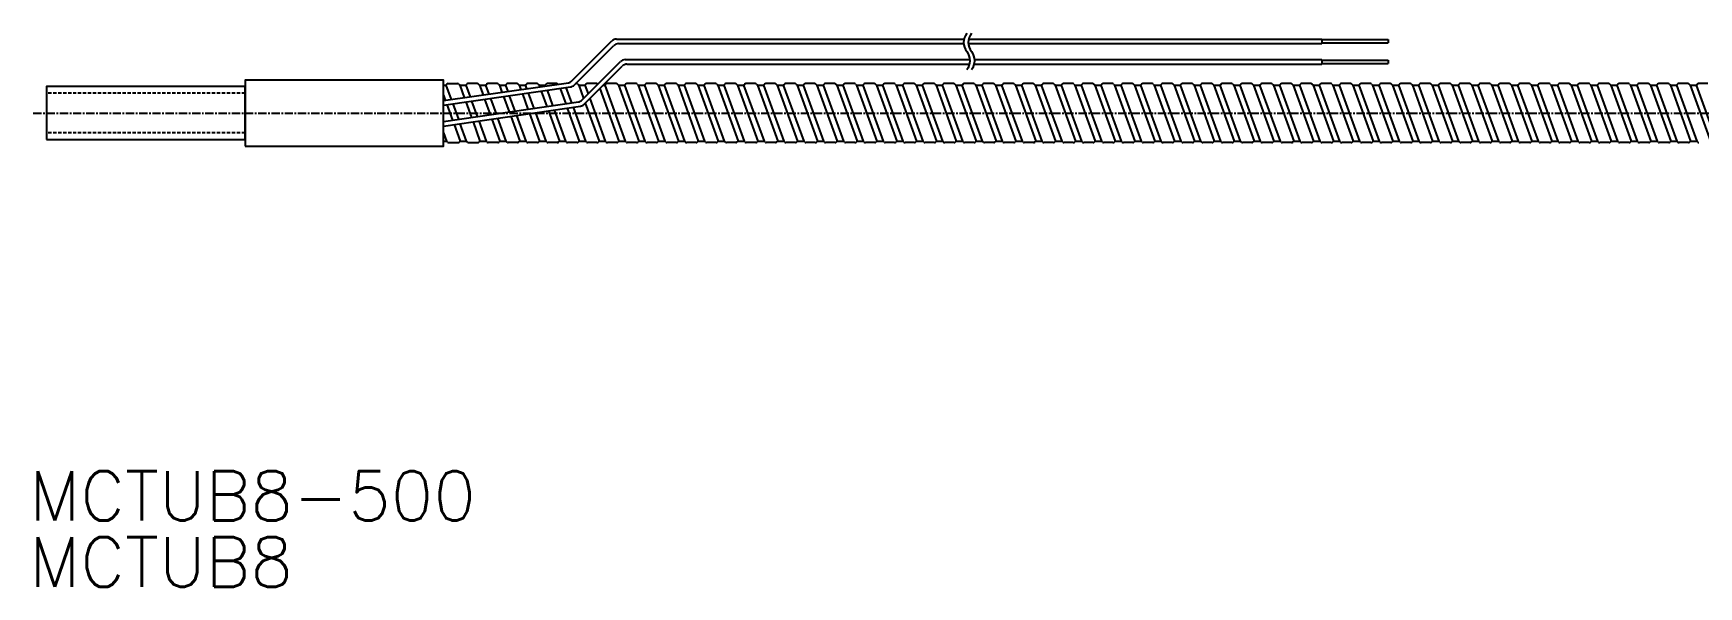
# Model space of a CAD drawing. Extents: x 45 to 549, y 138 to 222.
# Drawn here: x 45 to 296.7, y 138.4 to 222.1 of the extents above; entities that cross this region are included whole.
import ezdxf
from ezdxf.enums import TextEntityAlignment as Align

# ---------------------------------------------------------------- set-up
doc = ezdxf.new("R2010")
doc.units = 0
doc.linetypes.add('CENTER', pattern=[2, 1.25, -0.25, 0.25, -0.25])
doc.linetypes.add('DASHED', pattern=[0.75, 0.5, -0.25])
doc.layers.get('0').update_dxf_attribs({"linetype": 'CONTINUOUS'})
doc.layers.add('CENTER', color=1, linetype='CENTER')
doc.styles.get("Standard").update_dxf_attribs({"font": 'txt.shx', "bigfont": 'extfont.shx'})

msp = doc.modelspace()

# ---------------------------------------------------------------- linework, layer by layer
at = {"color": 7, "linetype": 'CONTINUOUS'}
for p, q in [((126.4, 214.85), (132.46, 220.91)), ((126.75, 214.23), (132.74, 220.22)), ((133.16, 221.2), (185.69, 221.2)), ((133.45, 220.51), (185.64, 220.51)), ((186.33, 220.51), (239.79, 220.51)), ((186.39, 221.2), (239.79, 221.2)), ((239.79, 221.2), (239.79, 220.51)), ((239.79, 221.11), (249.79, 221.11)), ((239.79, 220.61), (249.79, 220.61)), ((249.79, 221.11), (249.79, 220.61)), ((127.91, 211.95), (133.75, 217.79)), ((128.24, 211.31), (134.03, 217.1)), ((134.46, 218.08), (186.55, 218.08)), ((134.74, 217.39), (186.5, 217.39)), ((187.19, 217.39), (239.79, 217.39)), ((187.24, 218.08), (239.79, 218.08)), ((239.79, 218.08), (239.79, 217.39)), ((239.79, 217.99), (249.79, 217.99)), ((239.79, 217.49), (249.79, 217.49)), ((249.79, 217.99), (249.79, 217.49)), ((107, 211.9), (125.88, 214.59)), ((107, 214.23), (107.37, 214.23)), ((107.53, 214.39), (107.37, 214.23)), ((107.37, 214.23), (108.16, 212.06)), ((107.69, 214.46), (109.12, 214.46)), ((109.28, 214.39), (109.45, 214.23)), ((109.45, 214.23), (110.13, 212.35)), ((109.45, 214.23), (110.37, 214.23)), ((110.53, 214.39), (110.37, 214.23)), ((110.37, 214.23), (111.01, 212.47)), ((112.12, 214.46), (110.69, 214.46)), ((112.28, 214.39), (112.45, 214.23)), ((112.45, 214.23), (112.98, 212.75)), ((112.45, 214.23), (113.37, 214.23)), ((113.53, 214.39), (113.37, 214.23)), ((113.37, 214.23), (113.86, 212.88)), ((115.12, 214.46), (113.69, 214.46)), ((115.28, 214.39), (115.45, 214.23)), ((115.45, 214.23), (115.84, 213.16)), ((115.45, 214.23), (116.37, 214.23)), ((116.53, 214.39), (116.37, 214.23)), ((116.37, 214.23), (116.71, 213.28)), ((118.12, 214.46), (116.69, 214.46)), ((118.28, 214.39), (118.45, 214.23)), ((118.45, 214.23), (118.69, 213.57)), ((118.45, 214.23), (119.37, 214.23)), ((119.53, 214.39), (119.37, 214.23)), ((119.37, 214.23), (119.56, 213.69)), ((121.12, 214.46), (119.69, 214.46)), ((121.28, 214.39), (121.45, 214.23)), ((121.45, 214.23), (121.54, 213.97)), ((121.45, 214.23), (122.37, 214.23)), ((122.53, 214.39), (122.37, 214.23)), ((122.37, 214.23), (122.42, 214.1)), ((124.12, 214.46), (122.69, 214.46)), ((124.28, 214.39), (124.31, 214.37)), ((127.12, 214.46), (126.98, 214.46)), ((127.28, 214.39), (127.45, 214.23)), ((127.45, 214.23), (128.18, 212.22)), ((127.45, 214.23), (128.37, 214.23)), ((128.53, 214.39), (128.37, 214.23)), ((128.37, 214.23), (128.85, 212.89)), ((130.12, 214.46), (128.69, 214.46)), ((130.28, 214.39), (130.32, 214.36)), ((131.17, 214.23), (131.37, 214.23)), ((131.53, 214.39), (131.37, 214.23)), ((131.37, 214.23), (134.45, 205.77)), ((133.12, 214.46), (131.69, 214.46)), ((133.28, 214.39), (133.45, 214.23)), ((133.45, 214.23), (136.52, 205.77)), ((133.45, 214.23), (134.37, 214.23)), ((134.53, 214.39), (134.37, 214.23)), ((134.37, 214.23), (137.45, 205.77)), ((136.12, 214.46), (134.69, 214.46)), ((136.28, 214.39), (136.45, 214.23)), ((136.45, 214.23), (137.37, 214.23)), ((136.45, 214.23), (139.52, 205.77)), ((137.53, 214.39), (137.37, 214.23)), ((137.37, 214.23), (140.45, 205.77)), ((139.12, 214.46), (137.69, 214.46)), ((139.28, 214.39), (139.45, 214.23)), ((139.45, 214.23), (140.37, 214.23)), ((139.45, 214.23), (142.52, 205.77)), ((140.53, 214.39), (140.37, 214.23)), ((140.37, 214.23), (143.45, 205.77)), ((142.12, 214.46), (140.69, 214.46)), ((142.28, 214.39), (142.45, 214.23)), ((142.45, 214.23), (143.37, 214.23)), ((142.45, 214.23), (145.52, 205.77)), ((143.53, 214.39), (143.37, 214.23)), ((143.37, 214.23), (146.45, 205.77)), ((145.12, 214.46), (143.69, 214.46)), ((145.28, 214.39), (145.45, 214.23)), ((145.45, 214.23), (146.37, 214.23)), ((145.45, 214.23), (148.52, 205.77)), ((146.53, 214.39), (146.37, 214.23)), ((146.37, 214.23), (149.45, 205.77)), ((148.12, 214.46), (146.69, 214.46)), ((148.28, 214.39), (148.45, 214.23)), ((148.45, 214.23), (149.37, 214.23)), ((148.45, 214.23), (151.52, 205.77)), ((149.53, 214.39), (149.37, 214.23)), ((149.37, 214.23), (152.45, 205.77)), ((151.12, 214.46), (149.69, 214.46)), ((151.28, 214.39), (151.45, 214.23)), ((151.45, 214.23), (152.37, 214.23)), ((151.45, 214.23), (154.52, 205.77)), ((152.53, 214.39), (152.37, 214.23)), ((152.37, 214.23), (155.45, 205.77)), ((154.12, 214.46), (152.69, 214.46)), ((154.28, 214.39), (154.45, 214.23)), ((154.45, 214.23), (155.37, 214.23)), ((154.45, 214.23), (157.52, 205.77)), ((155.53, 214.39), (155.37, 214.23)), ((155.37, 214.23), (158.45, 205.77)), ((157.12, 214.46), (155.69, 214.46)), ((157.28, 214.39), (157.45, 214.23)), ((157.45, 214.23), (158.37, 214.23)), ((157.45, 214.23), (160.52, 205.77)), ((158.53, 214.39), (158.37, 214.23)), ((158.37, 214.23), (161.45, 205.77)), ((160.12, 214.46), (158.69, 214.46)), ((160.28, 214.39), (160.45, 214.23)), ((160.45, 214.23), (161.37, 214.23)), ((160.45, 214.23), (163.52, 205.77)), ((161.53, 214.39), (161.37, 214.23)), ((161.37, 214.23), (164.45, 205.77)), ((163.12, 214.46), (161.69, 214.46)), ((163.28, 214.39), (163.45, 214.23)), ((163.45, 214.23), (164.37, 214.23)), ((163.45, 214.23), (166.52, 205.77)), ((164.53, 214.39), (164.37, 214.23)), ((164.37, 214.23), (167.45, 205.77)), ((166.12, 214.46), (164.69, 214.46)), ((166.28, 214.39), (166.45, 214.23)), ((166.45, 214.23), (167.37, 214.23)), ((166.45, 214.23), (169.52, 205.77)), ((167.53, 214.39), (167.37, 214.23)), ((167.37, 214.23), (170.45, 205.77)), ((169.12, 214.46), (167.69, 214.46)), ((169.28, 214.39), (169.45, 214.23)), ((169.45, 214.23), (170.37, 214.23)), ((169.45, 214.23), (172.52, 205.77)), ((170.53, 214.39), (170.37, 214.23)), ((170.37, 214.23), (173.45, 205.77)), ((172.12, 214.46), (170.69, 214.46)), ((172.28, 214.39), (172.45, 214.23)), ((172.45, 214.23), (173.37, 214.23)), ((172.45, 214.23), (175.52, 205.77)), ((173.53, 214.39), (173.37, 214.23)), ((173.37, 214.23), (176.45, 205.77)), ((175.12, 214.46), (173.69, 214.46)), ((175.28, 214.39), (175.45, 214.23)), ((175.45, 214.23), (176.37, 214.23)), ((175.45, 214.23), (178.52, 205.77)), ((176.53, 214.39), (176.37, 214.23)), ((176.37, 214.23), (179.45, 205.77)), ((178.12, 214.46), (176.69, 214.46)), ((178.28, 214.39), (178.45, 214.23)), ((178.45, 214.23), (179.37, 214.23)), ((178.45, 214.23), (181.52, 205.77)), ((179.53, 214.39), (179.37, 214.23)), ((179.37, 214.23), (182.45, 205.77)), ((181.12, 214.46), (179.69, 214.46)), ((181.28, 214.39), (181.45, 214.23)), ((181.45, 214.23), (182.37, 214.23)), ((181.45, 214.23), (184.52, 205.77)), ((182.53, 214.39), (182.37, 214.23)), ((182.37, 214.23), (185.45, 205.77)), ((184.12, 214.46), (182.69, 214.46)), ((184.28, 214.39), (184.45, 214.23)), ((184.45, 214.23), (185.37, 214.23)), ((184.45, 214.23), (187.52, 205.77)), ((185.53, 214.39), (185.37, 214.23)), ((185.37, 214.23), (188.45, 205.77)), ((187.12, 214.46), (185.69, 214.46)), ((187.28, 214.39), (187.45, 214.23)), ((187.45, 214.23), (188.37, 214.23)), ((187.45, 214.23), (190.52, 205.77)), ((188.53, 214.39), (188.37, 214.23)), ((188.37, 214.23), (191.45, 205.77)), ((190.12, 214.46), (188.69, 214.46)), ((190.28, 214.39), (190.45, 214.23)), ((190.45, 214.23), (191.37, 214.23)), ((190.45, 214.23), (193.52, 205.77)), ((191.53, 214.39), (191.37, 214.23)), ((191.37, 214.23), (194.45, 205.77)), ((193.12, 214.46), (191.69, 214.46)), ((193.28, 214.39), (193.45, 214.23)), ((193.45, 214.23), (194.37, 214.23)), ((193.45, 214.23), (196.52, 205.77)), ((194.53, 214.39), (194.37, 214.23)), ((194.37, 214.23), (197.45, 205.77)), ((196.12, 214.46), (194.69, 214.46)), ((196.28, 214.39), (196.45, 214.23)), ((196.45, 214.23), (197.37, 214.23)), ((196.45, 214.23), (199.52, 205.77)), ((197.53, 214.39), (197.37, 214.23)), ((197.37, 214.23), (200.45, 205.77)), ((199.12, 214.46), (197.69, 214.46)), ((199.28, 214.39), (199.45, 214.23)), ((199.45, 214.23), (200.37, 214.23)), ((199.45, 214.23), (202.52, 205.77)), ((200.53, 214.39), (200.37, 214.23)), ((200.37, 214.23), (203.45, 205.77)), ((202.12, 214.46), (200.69, 214.46)), ((202.28, 214.39), (202.45, 214.23)), ((202.45, 214.23), (203.37, 214.23)), ((202.45, 214.23), (205.52, 205.77)), ((203.53, 214.39), (203.37, 214.23)), ((203.37, 214.23), (206.45, 205.77)), ((205.12, 214.46), (203.69, 214.46)), ((205.28, 214.39), (205.45, 214.23)), ((205.45, 214.23), (206.37, 214.23)), ((205.45, 214.23), (208.52, 205.77)), ((206.53, 214.39), (206.37, 214.23)), ((206.37, 214.23), (209.45, 205.77)), ((208.12, 214.46), (206.69, 214.46)), ((208.28, 214.39), (208.45, 214.23)), ((208.45, 214.23), (209.37, 214.23)), ((208.45, 214.23), (211.52, 205.77)), ((209.53, 214.39), (209.37, 214.23)), ((209.37, 214.23), (212.45, 205.77)), ((211.12, 214.46), (209.69, 214.46)), ((211.28, 214.39), (211.45, 214.23)), ((211.45, 214.23), (212.37, 214.23)), ((211.45, 214.23), (214.52, 205.77)), ((212.53, 214.39), (212.37, 214.23)), ((212.37, 214.23), (215.45, 205.77)), ((214.12, 214.46), (212.69, 214.46)), ((214.28, 214.39), (214.45, 214.23)), ((214.45, 214.23), (215.37, 214.23)), ((214.45, 214.23), (217.52, 205.77)), ((215.53, 214.39), (215.37, 214.23)), ((215.37, 214.23), (218.45, 205.77)), ((217.12, 214.46), (215.69, 214.46)), ((217.28, 214.39), (217.45, 214.23)), ((217.45, 214.23), (218.37, 214.23)), ((217.45, 214.23), (220.52, 205.77)), ((218.53, 214.39), (218.37, 214.23)), ((218.37, 214.23), (221.45, 205.77)), ((220.12, 214.46), (218.69, 214.46)), ((220.28, 214.39), (220.45, 214.23)), ((220.45, 214.23), (221.37, 214.23)), ((220.45, 214.23), (223.52, 205.77)), ((221.53, 214.39), (221.37, 214.23)), ((221.37, 214.23), (224.45, 205.77)), ((223.12, 214.46), (221.69, 214.46)), ((223.28, 214.39), (223.45, 214.23)), ((223.45, 214.23), (224.37, 214.23)), ((223.45, 214.23), (226.52, 205.77)), ((224.53, 214.39), (224.37, 214.23)), ((224.37, 214.23), (227.45, 205.77)), ((226.12, 214.46), (224.69, 214.46)), ((226.28, 214.39), (226.45, 214.23)), ((226.45, 214.23), (227.37, 214.23)), ((226.45, 214.23), (229.52, 205.77)), ((227.53, 214.39), (227.37, 214.23)), ((227.37, 214.23), (230.45, 205.77)), ((229.12, 214.46), (227.69, 214.46)), ((229.28, 214.39), (229.45, 214.23)), ((229.45, 214.23), (230.37, 214.23)), ((229.45, 214.23), (232.52, 205.77)), ((230.53, 214.39), (230.37, 214.23)), ((230.37, 214.23), (233.45, 205.77)), ((232.12, 214.46), (230.69, 214.46)), ((232.28, 214.39), (232.45, 214.23)), ((232.45, 214.23), (233.37, 214.23)), ((232.45, 214.23), (235.52, 205.77)), ((233.53, 214.39), (233.37, 214.23)), ((233.37, 214.23), (236.45, 205.77)), ((235.12, 214.46), (233.69, 214.46)), ((235.28, 214.39), (235.45, 214.23)), ((235.45, 214.23), (236.37, 214.23)), ((235.45, 214.23), (238.52, 205.77)), ((236.53, 214.39), (236.37, 214.23)), ((236.37, 214.23), (239.45, 205.77)), ((238.12, 214.46), (236.69, 214.46)), ((238.28, 214.39), (238.45, 214.23)), ((238.45, 214.23), (239.37, 214.23)), ((238.45, 214.23), (241.52, 205.77)), ((239.53, 214.39), (239.37, 214.23)), ((239.37, 214.23), (242.45, 205.77)), ((241.12, 214.46), (239.69, 214.46)), ((241.28, 214.39), (241.45, 214.23)), ((241.45, 214.23), (242.37, 214.23)), ((241.45, 214.23), (244.52, 205.77)), ((242.53, 214.39), (242.37, 214.23)), ((242.37, 214.23), (245.45, 205.77)), ((244.12, 214.46), (242.69, 214.46)), ((244.28, 214.39), (244.45, 214.23)), ((244.45, 214.23), (245.37, 214.23)), ((244.45, 214.23), (247.52, 205.77)), ((245.53, 214.39), (245.37, 214.23)), ((245.37, 214.23), (248.45, 205.77)), ((247.12, 214.46), (245.69, 214.46)), ((247.28, 214.39), (247.45, 214.23)), ((247.45, 214.23), (248.37, 214.23)), ((247.45, 214.23), (250.52, 205.77)), ((248.53, 214.39), (248.37, 214.23)), ((248.37, 214.23), (251.45, 205.77)), ((250.12, 214.46), (248.69, 214.46)), ((250.28, 214.39), (250.45, 214.23)), ((250.45, 214.23), (251.37, 214.23)), ((250.45, 214.23), (253.52, 205.77)), ((251.53, 214.39), (251.37, 214.23)), ((251.37, 214.23), (254.45, 205.77)), ((253.12, 214.46), (251.69, 214.46)), ((253.28, 214.39), (253.45, 214.23)), ((253.45, 214.23), (254.37, 214.23)), ((253.45, 214.23), (256.52, 205.77)), ((254.53, 214.39), (254.37, 214.23)), ((254.37, 214.23), (257.45, 205.77)), ((256.12, 214.46), (254.69, 214.46)), ((256.28, 214.39), (256.45, 214.23)), ((256.45, 214.23), (257.37, 214.23)), ((256.45, 214.23), (259.52, 205.77)), ((257.53, 214.39), (257.37, 214.23)), ((257.37, 214.23), (260.45, 205.77)), ((259.12, 214.46), (257.69, 214.46)), ((259.28, 214.39), (259.45, 214.23)), ((259.45, 214.23), (260.37, 214.23)), ((259.45, 214.23), (262.52, 205.77)), ((260.53, 214.39), (260.37, 214.23)), ((260.37, 214.23), (263.45, 205.77)), ((262.12, 214.46), (260.69, 214.46)), ((262.28, 214.39), (262.45, 214.23)), ((262.45, 214.23), (263.37, 214.23)), ((262.45, 214.23), (265.52, 205.77)), ((263.53, 214.39), (263.37, 214.23)), ((263.37, 214.23), (266.45, 205.77)), ((265.12, 214.46), (263.69, 214.46)), ((265.28, 214.39), (265.45, 214.23)), ((265.45, 214.23), (266.37, 214.23)), ((265.45, 214.23), (268.52, 205.77)), ((266.53, 214.39), (266.37, 214.23)), ((266.37, 214.23), (269.45, 205.77)), ((268.12, 214.46), (266.69, 214.46)), ((268.28, 214.39), (268.45, 214.23)), ((268.45, 214.23), (269.37, 214.23)), ((268.45, 214.23), (271.52, 205.77)), ((269.53, 214.39), (269.37, 214.23)), ((269.37, 214.23), (272.45, 205.77)), ((271.12, 214.46), (269.69, 214.46)), ((271.28, 214.39), (271.45, 214.23)), ((271.45, 214.23), (272.37, 214.23)), ((271.45, 214.23), (274.52, 205.77)), ((272.53, 214.39), (272.37, 214.23)), ((272.37, 214.23), (275.45, 205.77)), ((274.12, 214.46), (272.69, 214.46)), ((274.28, 214.39), (274.45, 214.23)), ((274.45, 214.23), (275.37, 214.23)), ((274.45, 214.23), (277.52, 205.77)), ((275.53, 214.39), (275.37, 214.23)), ((275.37, 214.23), (278.45, 205.77)), ((277.12, 214.46), (275.69, 214.46)), ((277.28, 214.39), (277.45, 214.23)), ((277.45, 214.23), (278.37, 214.23)), ((277.45, 214.23), (280.52, 205.77)), ((278.53, 214.39), (278.37, 214.23)), ((278.37, 214.23), (281.45, 205.77)), ((280.12, 214.46), (278.69, 214.46)), ((280.28, 214.39), (280.45, 214.23)), ((280.45, 214.23), (281.37, 214.23)), ((280.45, 214.23), (283.52, 205.77)), ((281.53, 214.39), (281.37, 214.23)), ((281.37, 214.23), (284.45, 205.77)), ((283.12, 214.46), (281.69, 214.46)), ((283.28, 214.39), (283.45, 214.23)), ((283.45, 214.23), (286.52, 205.77)), ((283.45, 214.23), (284.37, 214.23)), ((284.53, 214.39), (284.37, 214.23)), ((284.37, 214.23), (287.45, 205.77)), ((286.12, 214.46), (284.69, 214.46)), ((286.28, 214.39), (286.45, 214.23)), ((286.45, 214.23), (289.52, 205.77)), ((286.45, 214.23), (287.37, 214.23)), ((287.53, 214.39), (287.37, 214.23)), ((287.37, 214.23), (290.45, 205.77)), ((289.12, 214.46), (287.69, 214.46)), ((289.28, 214.39), (289.45, 214.23)), ((289.45, 214.23), (292.52, 205.77)), ((289.45, 214.23), (290.37, 214.23)), ((290.53, 214.39), (290.37, 214.23)), ((290.37, 214.23), (293.45, 205.77)), ((292.12, 214.46), (290.69, 214.46)), ((292.28, 214.39), (292.45, 214.23)), ((292.45, 214.23), (295.52, 205.77)), ((292.45, 214.23), (293.37, 214.23)), ((293.53, 214.39), (293.37, 214.23)), ((293.37, 214.23), (296.45, 205.77)), ((295.12, 214.46), (293.69, 214.46)), ((295.28, 214.39), (295.45, 214.23)), ((295.45, 214.23), (298.52, 205.77)), ((295.45, 214.23), (296.37, 214.23)), ((296.53, 214.39), (296.37, 214.23)), ((296.37, 214.23), (299.45, 205.77)), ((298.12, 214.46), (296.69, 214.46)), ((107, 211.2), (126.19, 213.95)), ((107, 212.71), (107.28, 211.94)), ((107, 208.73), (127.39, 211.69)), ((110.37, 211.68), (111.22, 209.34)), ((111.25, 211.81), (112.1, 209.47)), ((113.22, 212.09), (114.07, 209.76)), ((114.1, 212.22), (114.95, 209.88)), ((116.08, 212.5), (116.92, 210.17)), ((116.95, 212.62), (117.8, 210.3)), ((118.93, 212.91), (119.77, 210.58)), ((119.8, 213.03), (120.65, 210.71)), ((121.78, 213.32), (122.62, 211)), ((122.66, 213.44), (123.5, 211.12)), ((124.63, 213.72), (125.47, 211.41)), ((125.51, 213.85), (126.35, 211.54)), ((128.44, 211.5), (130.52, 205.77)), ((129.11, 212.18), (131.45, 205.77)), ((130.64, 213.7), (133.52, 205.77)), ((107, 208.03), (127.72, 211.05)), ((107.52, 211.27), (108.37, 208.93)), ((108.4, 211.4), (109.25, 209.06)), ((114.31, 209.1), (115.52, 205.77)), ((115.19, 209.22), (116.45, 205.77)), ((117.16, 209.51), (118.52, 205.77)), ((118.04, 209.64), (119.45, 205.77)), ((120.01, 209.93), (121.52, 205.77)), ((120.89, 210.05), (122.45, 205.77)), ((122.86, 210.34), (124.52, 205.77)), ((123.74, 210.47), (125.45, 205.77)), ((125.71, 210.75), (127.52, 205.77)), ((126.59, 210.88), (128.45, 205.77)), ((107, 207), (107.45, 205.77)), ((108.62, 208.27), (109.52, 205.77)), ((109.49, 208.39), (110.45, 205.77)), ((111.47, 208.68), (112.52, 205.77)), ((112.34, 208.81), (113.45, 205.77)), ((107, 205.77), (107.45, 205.77)), ((107.61, 205.61), (107.45, 205.77)), ((107.77, 205.54), (109.2, 205.54)), ((109.36, 205.61), (109.52, 205.77)), ((109.52, 205.77), (110.45, 205.77)), ((110.61, 205.61), (110.45, 205.77)), ((110.77, 205.54), (112.2, 205.54)), ((112.36, 205.61), (112.52, 205.77)), ((112.52, 205.77), (113.45, 205.77)), ((113.61, 205.61), (113.45, 205.77)), ((115.2, 205.54), (113.77, 205.54)), ((115.36, 205.61), (115.52, 205.77)), ((115.52, 205.77), (116.45, 205.77)), ((116.61, 205.61), (116.45, 205.77)), ((118.2, 205.54), (116.77, 205.54)), ((118.36, 205.61), (118.52, 205.77)), ((118.52, 205.77), (119.45, 205.77)), ((119.61, 205.61), (119.45, 205.77)), ((121.2, 205.54), (119.77, 205.54)), ((121.36, 205.61), (121.52, 205.77)), ((121.52, 205.77), (122.45, 205.77)), ((122.61, 205.61), (122.45, 205.77)), ((124.2, 205.54), (122.77, 205.54)), ((124.36, 205.61), (124.52, 205.77)), ((124.52, 205.77), (125.45, 205.77)), ((125.61, 205.61), (125.45, 205.77)), ((127.2, 205.54), (125.77, 205.54)), ((127.36, 205.61), (127.52, 205.77)), ((127.52, 205.77), (128.45, 205.77)), ((128.61, 205.61), (128.45, 205.77)), ((130.2, 205.54), (128.77, 205.54)), ((130.36, 205.61), (130.52, 205.77)), ((130.52, 205.77), (131.45, 205.77)), ((131.61, 205.61), (131.45, 205.77)), ((133.2, 205.54), (131.77, 205.54)), ((133.36, 205.61), (133.52, 205.77)), ((133.52, 205.77), (134.45, 205.77)), ((134.61, 205.61), (134.45, 205.77)), ((136.2, 205.54), (134.77, 205.54)), ((136.36, 205.61), (136.52, 205.77)), ((136.52, 205.77), (137.45, 205.77)), ((137.61, 205.61), (137.45, 205.77)), ((139.2, 205.54), (137.77, 205.54)), ((139.36, 205.61), (139.52, 205.77)), ((139.52, 205.77), (140.45, 205.77)), ((140.61, 205.61), (140.45, 205.77)), ((142.2, 205.54), (140.77, 205.54)), ((142.36, 205.61), (142.52, 205.77)), ((142.52, 205.77), (143.45, 205.77)), ((143.61, 205.61), (143.45, 205.77)), ((145.2, 205.54), (143.77, 205.54)), ((145.36, 205.61), (145.52, 205.77)), ((145.52, 205.77), (146.45, 205.77)), ((146.61, 205.61), (146.45, 205.77)), ((148.2, 205.54), (146.77, 205.54)), ((148.36, 205.61), (148.52, 205.77)), ((148.52, 205.77), (149.45, 205.77)), ((149.61, 205.61), (149.45, 205.77)), ((151.2, 205.54), (149.77, 205.54)), ((151.36, 205.61), (151.52, 205.77)), ((151.52, 205.77), (152.45, 205.77)), ((152.61, 205.61), (152.45, 205.77)), ((154.2, 205.54), (152.77, 205.54)), ((154.36, 205.61), (154.52, 205.77)), ((154.52, 205.77), (155.45, 205.77)), ((155.61, 205.61), (155.45, 205.77)), ((157.2, 205.54), (155.77, 205.54)), ((157.36, 205.61), (157.52, 205.77)), ((157.52, 205.77), (158.45, 205.77)), ((158.61, 205.61), (158.45, 205.77)), ((160.2, 205.54), (158.77, 205.54)), ((160.36, 205.61), (160.52, 205.77)), ((160.52, 205.77), (161.45, 205.77)), ((161.61, 205.61), (161.45, 205.77)), ((163.2, 205.54), (161.77, 205.54)), ((163.36, 205.61), (163.52, 205.77)), ((163.52, 205.77), (164.45, 205.77)), ((164.61, 205.61), (164.45, 205.77)), ((166.2, 205.54), (164.77, 205.54)), ((166.36, 205.61), (166.52, 205.77)), ((166.52, 205.77), (167.45, 205.77)), ((167.61, 205.61), (167.45, 205.77)), ((169.2, 205.54), (167.77, 205.54)), ((169.36, 205.61), (169.52, 205.77)), ((169.52, 205.77), (170.45, 205.77)), ((170.61, 205.61), (170.45, 205.77)), ((172.2, 205.54), (170.77, 205.54)), ((172.36, 205.61), (172.52, 205.77)), ((172.52, 205.77), (173.45, 205.77)), ((173.61, 205.61), (173.45, 205.77)), ((175.2, 205.54), (173.77, 205.54)), ((175.36, 205.61), (175.52, 205.77)), ((175.52, 205.77), (176.45, 205.77)), ((176.61, 205.61), (176.45, 205.77)), ((178.2, 205.54), (176.77, 205.54)), ((178.36, 205.61), (178.52, 205.77)), ((178.52, 205.77), (179.45, 205.77)), ((179.61, 205.61), (179.45, 205.77)), ((181.2, 205.54), (179.77, 205.54)), ((181.36, 205.61), (181.52, 205.77)), ((181.52, 205.77), (182.45, 205.77)), ((182.61, 205.61), (182.45, 205.77)), ((184.2, 205.54), (182.77, 205.54)), ((184.36, 205.61), (184.52, 205.77)), ((184.52, 205.77), (185.45, 205.77)), ((185.61, 205.61), (185.45, 205.77)), ((187.2, 205.54), (185.77, 205.54)), ((187.36, 205.61), (187.52, 205.77)), ((187.52, 205.77), (188.45, 205.77)), ((188.61, 205.61), (188.45, 205.77)), ((190.2, 205.54), (188.77, 205.54)), ((190.36, 205.61), (190.52, 205.77)), ((190.52, 205.77), (191.45, 205.77)), ((191.61, 205.61), (191.45, 205.77)), ((193.2, 205.54), (191.77, 205.54)), ((193.36, 205.61), (193.52, 205.77)), ((193.52, 205.77), (194.45, 205.77)), ((194.61, 205.61), (194.45, 205.77)), ((196.2, 205.54), (194.77, 205.54)), ((196.36, 205.61), (196.52, 205.77)), ((196.52, 205.77), (197.45, 205.77)), ((197.61, 205.61), (197.45, 205.77)), ((199.2, 205.54), (197.77, 205.54)), ((199.36, 205.61), (199.52, 205.77)), ((199.52, 205.77), (200.45, 205.77)), ((200.61, 205.61), (200.45, 205.77)), ((202.2, 205.54), (200.77, 205.54)), ((202.36, 205.61), (202.52, 205.77)), ((202.52, 205.77), (203.45, 205.77)), ((203.61, 205.61), (203.45, 205.77)), ((205.2, 205.54), (203.77, 205.54)), ((205.36, 205.61), (205.52, 205.77)), ((205.52, 205.77), (206.45, 205.77)), ((206.61, 205.61), (206.45, 205.77)), ((208.2, 205.54), (206.77, 205.54)), ((208.36, 205.61), (208.52, 205.77)), ((208.52, 205.77), (209.45, 205.77)), ((209.61, 205.61), (209.45, 205.77)), ((211.2, 205.54), (209.77, 205.54)), ((211.36, 205.61), (211.52, 205.77)), ((211.52, 205.77), (212.45, 205.77)), ((212.61, 205.61), (212.45, 205.77)), ((214.2, 205.54), (212.77, 205.54)), ((214.36, 205.61), (214.52, 205.77)), ((214.52, 205.77), (215.45, 205.77)), ((215.61, 205.61), (215.45, 205.77)), ((217.2, 205.54), (215.77, 205.54)), ((217.36, 205.61), (217.52, 205.77)), ((217.52, 205.77), (218.45, 205.77)), ((218.61, 205.61), (218.45, 205.77)), ((220.2, 205.54), (218.77, 205.54)), ((220.36, 205.61), (220.52, 205.77)), ((220.52, 205.77), (221.45, 205.77)), ((221.61, 205.61), (221.45, 205.77)), ((223.2, 205.54), (221.77, 205.54)), ((223.36, 205.61), (223.52, 205.77)), ((223.52, 205.77), (224.45, 205.77)), ((224.61, 205.61), (224.45, 205.77)), ((226.2, 205.54), (224.77, 205.54)), ((226.36, 205.61), (226.52, 205.77)), ((226.52, 205.77), (227.45, 205.77)), ((227.61, 205.61), (227.45, 205.77)), ((229.2, 205.54), (227.77, 205.54)), ((229.36, 205.61), (229.52, 205.77)), ((229.52, 205.77), (230.45, 205.77)), ((230.61, 205.61), (230.45, 205.77)), ((232.2, 205.54), (230.77, 205.54)), ((232.36, 205.61), (232.52, 205.77)), ((232.52, 205.77), (233.45, 205.77)), ((233.61, 205.61), (233.45, 205.77)), ((235.2, 205.54), (233.77, 205.54)), ((235.36, 205.61), (235.52, 205.77)), ((235.52, 205.77), (236.45, 205.77)), ((236.61, 205.61), (236.45, 205.77)), ((238.2, 205.54), (236.77, 205.54)), ((238.36, 205.61), (238.52, 205.77)), ((238.52, 205.77), (239.45, 205.77)), ((239.61, 205.61), (239.45, 205.77)), ((241.2, 205.54), (239.77, 205.54)), ((241.36, 205.61), (241.52, 205.77)), ((241.52, 205.77), (242.45, 205.77)), ((242.61, 205.61), (242.45, 205.77)), ((244.2, 205.54), (242.77, 205.54)), ((244.36, 205.61), (244.52, 205.77)), ((244.52, 205.77), (245.45, 205.77)), ((245.61, 205.61), (245.45, 205.77)), ((247.2, 205.54), (245.77, 205.54)), ((247.36, 205.61), (247.52, 205.77)), ((247.52, 205.77), (248.45, 205.77)), ((248.61, 205.61), (248.45, 205.77)), ((250.2, 205.54), (248.77, 205.54)), ((250.36, 205.61), (250.52, 205.77)), ((250.52, 205.77), (251.45, 205.77)), ((251.61, 205.61), (251.45, 205.77)), ((253.2, 205.54), (251.77, 205.54)), ((253.36, 205.61), (253.52, 205.77)), ((253.52, 205.77), (254.45, 205.77)), ((254.61, 205.61), (254.45, 205.77)), ((256.2, 205.54), (254.77, 205.54)), ((256.36, 205.61), (256.52, 205.77)), ((256.52, 205.77), (257.45, 205.77)), ((257.61, 205.61), (257.45, 205.77)), ((259.2, 205.54), (257.77, 205.54)), ((259.36, 205.61), (259.52, 205.77)), ((259.52, 205.77), (260.45, 205.77)), ((260.61, 205.61), (260.45, 205.77)), ((262.2, 205.54), (260.77, 205.54)), ((262.36, 205.61), (262.52, 205.77)), ((262.52, 205.77), (263.45, 205.77)), ((263.61, 205.61), (263.45, 205.77)), ((265.2, 205.54), (263.77, 205.54)), ((265.36, 205.61), (265.52, 205.77)), ((265.52, 205.77), (266.45, 205.77)), ((266.61, 205.61), (266.45, 205.77)), ((268.2, 205.54), (266.77, 205.54)), ((268.36, 205.61), (268.52, 205.77)), ((268.52, 205.77), (269.45, 205.77)), ((269.61, 205.61), (269.45, 205.77)), ((271.2, 205.54), (269.77, 205.54)), ((271.36, 205.61), (271.52, 205.77)), ((271.52, 205.77), (272.45, 205.77)), ((272.61, 205.61), (272.45, 205.77)), ((274.2, 205.54), (272.77, 205.54)), ((274.36, 205.61), (274.52, 205.77)), ((274.52, 205.77), (275.45, 205.77)), ((275.61, 205.61), (275.45, 205.77)), ((277.2, 205.54), (275.77, 205.54)), ((277.36, 205.61), (277.52, 205.77)), ((277.52, 205.77), (278.45, 205.77)), ((278.61, 205.61), (278.45, 205.77)), ((280.2, 205.54), (278.77, 205.54)), ((280.36, 205.61), (280.52, 205.77)), ((280.52, 205.77), (281.45, 205.77)), ((281.61, 205.61), (281.45, 205.77)), ((283.2, 205.54), (281.77, 205.54)), ((283.36, 205.61), (283.52, 205.77)), ((283.52, 205.77), (284.45, 205.77)), ((284.61, 205.61), (284.45, 205.77)), ((286.2, 205.54), (284.77, 205.54)), ((286.36, 205.61), (286.52, 205.77)), ((286.52, 205.77), (287.45, 205.77)), ((287.61, 205.61), (287.45, 205.77)), ((289.2, 205.54), (287.77, 205.54)), ((289.36, 205.61), (289.52, 205.77)), ((289.52, 205.77), (290.45, 205.77)), ((290.61, 205.61), (290.45, 205.77)), ((292.2, 205.54), (290.77, 205.54)), ((292.36, 205.61), (292.52, 205.77)), ((292.52, 205.77), (293.45, 205.77)), ((293.61, 205.61), (293.45, 205.77)), ((295.2, 205.54), (293.77, 205.54)), ((295.36, 205.61), (295.52, 205.77)), ((295.52, 205.77), (296.45, 205.77)), ((296.61, 205.61), (296.45, 205.77))]:
    msp.add_line(p, q, dxfattribs=at)
at = {"color": 3, "linetype": 'DASHED'}
for p, q in [((77, 213), (47, 213)), ((77, 207), (47, 207))]:
    msp.add_line(p, q, dxfattribs=at)
at = {"color": 7, "linetype": 'CONTINUOUS'}
for points in [[(186.09, 222.07, 0.333333), (186.09, 219.3, -0.333333), (186.09, 216.53)], [(186.79, 222.07, 0.333333), (186.79, 219.3, -0.333333), (186.79, 216.53)]]:
    msp.add_lwpolyline(points, format="xyb", dxfattribs=at)
for points in [[(47, 206), (77, 206), (77, 214), (47, 214)], [(77, 205), (107, 205), (107, 215), (77, 215)]]:
    msp.add_lwpolyline(points, close=True, dxfattribs=at)
for centre, radius, start, end in [((133.16, 220.2), 1, 90, 135), ((133.45, 219.51), 1, 90, 135), ((134.46, 217.08), 1, 90, 135), ((134.74, 216.39), 1, 90, 135), ((107.69, 214.23), 0.231, 90, 135), ((109.12, 214.23), 0.231, 45, 90), ((110.69, 214.23), 0.231, 90, 135), ((112.12, 214.23), 0.231, 45, 90), ((113.69, 214.23), 0.231, 90, 135), ((115.12, 214.23), 0.231, 45, 90), ((116.69, 214.23), 0.231, 90, 135), ((118.12, 214.23), 0.231, 45, 90), ((119.69, 214.23), 0.231, 90, 135), ((121.12, 214.23), 0.231, 45, 90), ((122.69, 214.23), 0.231, 90, 135), ((124.12, 214.23), 0.231, 45, 90), ((125.75, 215.51), 0.923, 278.1183, 315), ((126.05, 214.94), 1, 278.1506, 315), ((127.12, 214.23), 0.231, 45, 90), ((128.69, 214.23), 0.231, 90, 135), ((130.12, 214.23), 0.231, 45, 90), ((131.69, 214.23), 0.231, 90, 135), ((133.12, 214.23), 0.231, 45, 90), ((134.69, 214.23), 0.231, 90, 135), ((136.12, 214.23), 0.231, 45, 90), ((137.69, 214.23), 0.231, 90, 135), ((139.12, 214.23), 0.231, 45, 90), ((140.69, 214.23), 0.231, 90, 135), ((142.12, 214.23), 0.231, 45, 90), ((143.69, 214.23), 0.231, 90, 135), ((145.12, 214.23), 0.231, 45, 90), ((146.69, 214.23), 0.231, 90, 135), ((148.12, 214.23), 0.231, 45, 90), ((149.69, 214.23), 0.231, 90, 135), ((151.12, 214.23), 0.231, 45, 90), ((152.69, 214.23), 0.231, 90, 135), ((154.12, 214.23), 0.231, 45, 90), ((155.69, 214.23), 0.231, 90, 135), ((157.12, 214.23), 0.231, 45, 90), ((158.69, 214.23), 0.231, 90, 135), ((160.12, 214.23), 0.231, 45, 90), ((161.69, 214.23), 0.231, 90, 135), ((163.12, 214.23), 0.231, 45, 90), ((164.69, 214.23), 0.231, 90, 135), ((166.12, 214.23), 0.231, 45, 90), ((167.69, 214.23), 0.231, 90, 135), ((169.12, 214.23), 0.231, 45, 90), ((170.69, 214.23), 0.231, 90, 135), ((172.12, 214.23), 0.231, 45, 90), ((173.69, 214.23), 0.231, 90, 135), ((175.12, 214.23), 0.231, 45, 90), ((176.69, 214.23), 0.231, 90, 135), ((178.12, 214.23), 0.231, 45, 90), ((179.69, 214.23), 0.231, 90, 135), ((181.12, 214.23), 0.231, 45, 90), ((182.69, 214.23), 0.231, 90, 135), ((184.12, 214.23), 0.231, 45, 90), ((185.69, 214.23), 0.231, 90, 135), ((187.12, 214.23), 0.231, 45, 90), ((188.69, 214.23), 0.231, 90, 135), ((190.12, 214.23), 0.231, 45, 90), ((191.69, 214.23), 0.231, 90, 135), ((193.12, 214.23), 0.231, 45, 90), ((194.69, 214.23), 0.231, 90, 135), ((196.12, 214.23), 0.231, 45, 90), ((197.69, 214.23), 0.231, 90, 135), ((199.12, 214.23), 0.231, 45, 90), ((200.69, 214.23), 0.231, 90, 135), ((202.12, 214.23), 0.231, 45, 90), ((203.69, 214.23), 0.231, 90, 135), ((205.12, 214.23), 0.231, 45, 90), ((206.69, 214.23), 0.231, 90, 135), ((208.12, 214.23), 0.231, 45, 90), ((209.69, 214.23), 0.231, 90, 135), ((211.12, 214.23), 0.231, 45, 90), ((212.69, 214.23), 0.231, 90, 135), ((214.12, 214.23), 0.231, 45, 90), ((215.69, 214.23), 0.231, 90, 135), ((217.12, 214.23), 0.231, 45, 90), ((218.69, 214.23), 0.231, 90, 135), ((220.12, 214.23), 0.231, 45, 90), ((221.69, 214.23), 0.231, 90, 135), ((223.12, 214.23), 0.231, 45, 90), ((224.69, 214.23), 0.231, 90, 135), ((226.12, 214.23), 0.231, 45, 90), ((227.69, 214.23), 0.231, 90, 135), ((229.12, 214.23), 0.231, 45, 90), ((230.69, 214.23), 0.231, 90, 135), ((232.12, 214.23), 0.231, 45, 90), ((233.69, 214.23), 0.231, 90, 135), ((235.12, 214.23), 0.231, 45, 90), ((236.69, 214.23), 0.231, 90, 135), ((238.12, 214.23), 0.231, 45, 90), ((239.69, 214.23), 0.231, 90, 135), ((241.12, 214.23), 0.231, 45, 90), ((242.69, 214.23), 0.231, 90, 135), ((244.12, 214.23), 0.231, 45, 90), ((245.69, 214.23), 0.231, 90, 135), ((247.12, 214.23), 0.231, 45, 90), ((248.69, 214.23), 0.231, 90, 135), ((250.12, 214.23), 0.231, 45, 90), ((251.69, 214.23), 0.231, 90, 135), ((253.12, 214.23), 0.231, 45, 90), ((254.69, 214.23), 0.231, 90, 135), ((256.12, 214.23), 0.231, 45, 90), ((257.69, 214.23), 0.231, 90, 135), ((259.12, 214.23), 0.231, 45, 90), ((260.69, 214.23), 0.231, 90, 135), ((262.12, 214.23), 0.231, 45, 90), ((263.69, 214.23), 0.231, 90, 135), ((265.12, 214.23), 0.231, 45, 90), ((266.69, 214.23), 0.231, 90, 135), ((268.12, 214.23), 0.231, 45, 90), ((269.69, 214.23), 0.231, 90, 135), ((271.12, 214.23), 0.231, 45, 90), ((272.69, 214.23), 0.231, 90, 135), ((274.12, 214.23), 0.231, 45, 90), ((275.69, 214.23), 0.231, 90, 135), ((277.12, 214.23), 0.231, 45, 90), ((278.69, 214.23), 0.231, 90, 135), ((280.12, 214.23), 0.231, 45, 90), ((281.69, 214.23), 0.231, 90, 135), ((283.12, 214.23), 0.231, 45, 90), ((284.69, 214.23), 0.231, 90, 135), ((286.12, 214.23), 0.231, 45, 90), ((287.69, 214.23), 0.231, 90, 135), ((289.12, 214.23), 0.231, 45, 90), ((290.69, 214.23), 0.231, 90, 135), ((292.12, 214.23), 0.231, 45, 90), ((293.69, 214.23), 0.231, 90, 135), ((295.12, 214.23), 0.231, 45, 90), ((296.69, 214.23), 0.231, 90, 135), ((127.26, 212.6), 0.923, 278.2563, 315), ((127.59, 211.96), 0.923, 278.2841, 315), ((107.77, 205.77), 0.231, 225, 270), ((109.2, 205.77), 0.231, 270, 315), ((110.77, 205.77), 0.231, 225, 270), ((112.2, 205.77), 0.231, 270, 315), ((113.77, 205.77), 0.231, 225, 270), ((115.2, 205.77), 0.231, 270, 315), ((116.77, 205.77), 0.231, 225, 270), ((118.2, 205.77), 0.231, 270, 315), ((119.77, 205.77), 0.231, 225, 270), ((121.2, 205.77), 0.231, 270, 315), ((122.77, 205.77), 0.231, 225, 270), ((124.2, 205.77), 0.231, 270, 315), ((125.77, 205.77), 0.231, 225, 270), ((127.2, 205.77), 0.231, 270, 315), ((128.77, 205.77), 0.231, 225, 270), ((130.2, 205.77), 0.231, 270, 315), ((131.77, 205.77), 0.231, 225, 270), ((133.2, 205.77), 0.231, 270, 315), ((134.77, 205.77), 0.231, 225, 270), ((136.2, 205.77), 0.231, 270, 315), ((137.77, 205.77), 0.231, 225, 270), ((139.2, 205.77), 0.231, 270, 315), ((140.77, 205.77), 0.231, 225, 270), ((142.2, 205.77), 0.231, 270, 315), ((143.77, 205.77), 0.231, 225, 270), ((145.2, 205.77), 0.231, 270, 315), ((146.77, 205.77), 0.231, 225, 270), ((148.2, 205.77), 0.231, 270, 315), ((149.77, 205.77), 0.231, 225, 270), ((151.2, 205.77), 0.231, 270, 315), ((152.77, 205.77), 0.231, 225, 270), ((154.2, 205.77), 0.231, 270, 315), ((155.77, 205.77), 0.231, 225, 270), ((157.2, 205.77), 0.231, 270, 315), ((158.77, 205.77), 0.231, 225, 270), ((160.2, 205.77), 0.231, 270, 315), ((161.77, 205.77), 0.231, 225, 270), ((163.2, 205.77), 0.231, 270, 315), ((164.77, 205.77), 0.231, 225, 270), ((166.2, 205.77), 0.231, 270, 315), ((167.77, 205.77), 0.231, 225, 270), ((169.2, 205.77), 0.231, 270, 315), ((170.77, 205.77), 0.231, 225, 270), ((172.2, 205.77), 0.231, 270, 315), ((173.77, 205.77), 0.231, 225, 270), ((175.2, 205.77), 0.231, 270, 315), ((176.77, 205.77), 0.231, 225, 270), ((178.2, 205.77), 0.231, 270, 315), ((179.77, 205.77), 0.231, 225, 270), ((181.2, 205.77), 0.231, 270, 315), ((182.77, 205.77), 0.231, 225, 270), ((184.2, 205.77), 0.231, 270, 315), ((185.77, 205.77), 0.231, 225, 270), ((187.2, 205.77), 0.231, 270, 315), ((188.77, 205.77), 0.231, 225, 270), ((190.2, 205.77), 0.231, 270, 315), ((191.77, 205.77), 0.231, 225, 270), ((193.2, 205.77), 0.231, 270, 315), ((194.77, 205.77), 0.231, 225, 270), ((196.2, 205.77), 0.231, 270, 315), ((197.77, 205.77), 0.231, 225, 270), ((199.2, 205.77), 0.231, 270, 315), ((200.77, 205.77), 0.231, 225, 270), ((202.2, 205.77), 0.231, 270, 315), ((203.77, 205.77), 0.231, 225, 270), ((205.2, 205.77), 0.231, 270, 315), ((206.77, 205.77), 0.231, 225, 270), ((208.2, 205.77), 0.231, 270, 315), ((209.77, 205.77), 0.231, 225, 270), ((211.2, 205.77), 0.231, 270, 315), ((212.77, 205.77), 0.231, 225, 270), ((214.2, 205.77), 0.231, 270, 315), ((215.77, 205.77), 0.231, 225, 270), ((217.2, 205.77), 0.231, 270, 315), ((218.77, 205.77), 0.231, 225, 270), ((220.2, 205.77), 0.231, 270, 315), ((221.77, 205.77), 0.231, 225, 270), ((223.2, 205.77), 0.231, 270, 315), ((224.77, 205.77), 0.231, 225, 270), ((226.2, 205.77), 0.231, 270, 315), ((227.77, 205.77), 0.231, 225, 270), ((229.2, 205.77), 0.231, 270, 315), ((230.77, 205.77), 0.231, 225, 270), ((232.2, 205.77), 0.231, 270, 315), ((233.77, 205.77), 0.231, 225, 270), ((235.2, 205.77), 0.231, 270, 315), ((236.77, 205.77), 0.231, 225, 270), ((238.2, 205.77), 0.231, 270, 315), ((239.77, 205.77), 0.231, 225, 270), ((241.2, 205.77), 0.231, 270, 315), ((242.77, 205.77), 0.231, 225, 270), ((244.2, 205.77), 0.231, 270, 315), ((245.77, 205.77), 0.231, 225, 270), ((247.2, 205.77), 0.231, 270, 315), ((248.77, 205.77), 0.231, 225, 270), ((250.2, 205.77), 0.231, 270, 315), ((251.77, 205.77), 0.231, 225, 270), ((253.2, 205.77), 0.231, 270, 315), ((254.77, 205.77), 0.231, 225, 270), ((256.2, 205.77), 0.231, 270, 315), ((257.77, 205.77), 0.231, 225, 270), ((259.2, 205.77), 0.231, 270, 315), ((260.77, 205.77), 0.231, 225, 270), ((262.2, 205.77), 0.231, 270, 315), ((263.77, 205.77), 0.231, 225, 270), ((265.2, 205.77), 0.231, 270, 315), ((266.77, 205.77), 0.231, 225, 270), ((268.2, 205.77), 0.231, 270, 315), ((269.77, 205.77), 0.231, 225, 270), ((271.2, 205.77), 0.231, 270, 315), ((272.77, 205.77), 0.231, 225, 270), ((274.2, 205.77), 0.231, 270, 315), ((275.77, 205.77), 0.231, 225, 270), ((277.2, 205.77), 0.231, 270, 315), ((278.77, 205.77), 0.231, 225, 270), ((280.2, 205.77), 0.231, 270, 315), ((281.77, 205.77), 0.231, 225, 270), ((283.2, 205.77), 0.231, 270, 315), ((284.77, 205.77), 0.231, 225, 270), ((286.2, 205.77), 0.231, 270, 315), ((287.77, 205.77), 0.231, 225, 270), ((289.2, 205.77), 0.231, 270, 315), ((290.77, 205.77), 0.231, 225, 270), ((292.2, 205.77), 0.231, 270, 315), ((293.77, 205.77), 0.231, 225, 270), ((295.2, 205.77), 0.231, 270, 315), ((296.77, 205.77), 0.231, 225, 270)]:
    msp.add_arc(centre, radius, start, end, dxfattribs=at)
at = {"layer": 'CENTER', "color": 1, "linetype": 'CENTER'}
msp.add_line((45, 210), (549, 210), dxfattribs=at)

# ---------------------------------------------------------------- texts
at = {"color": 7, "linetype": 'CONTINUOUS'}
for s, p in [('MCTUB8-500', (44.39, 152.11)), ('MCTUB8', (44.39, 142.11))]:
    msp.add_text(s, height=7.5, dxfattribs=at).set_placement(p, align=Align.MIDDLE_LEFT)

doc.saveas('drawing.dxf')
